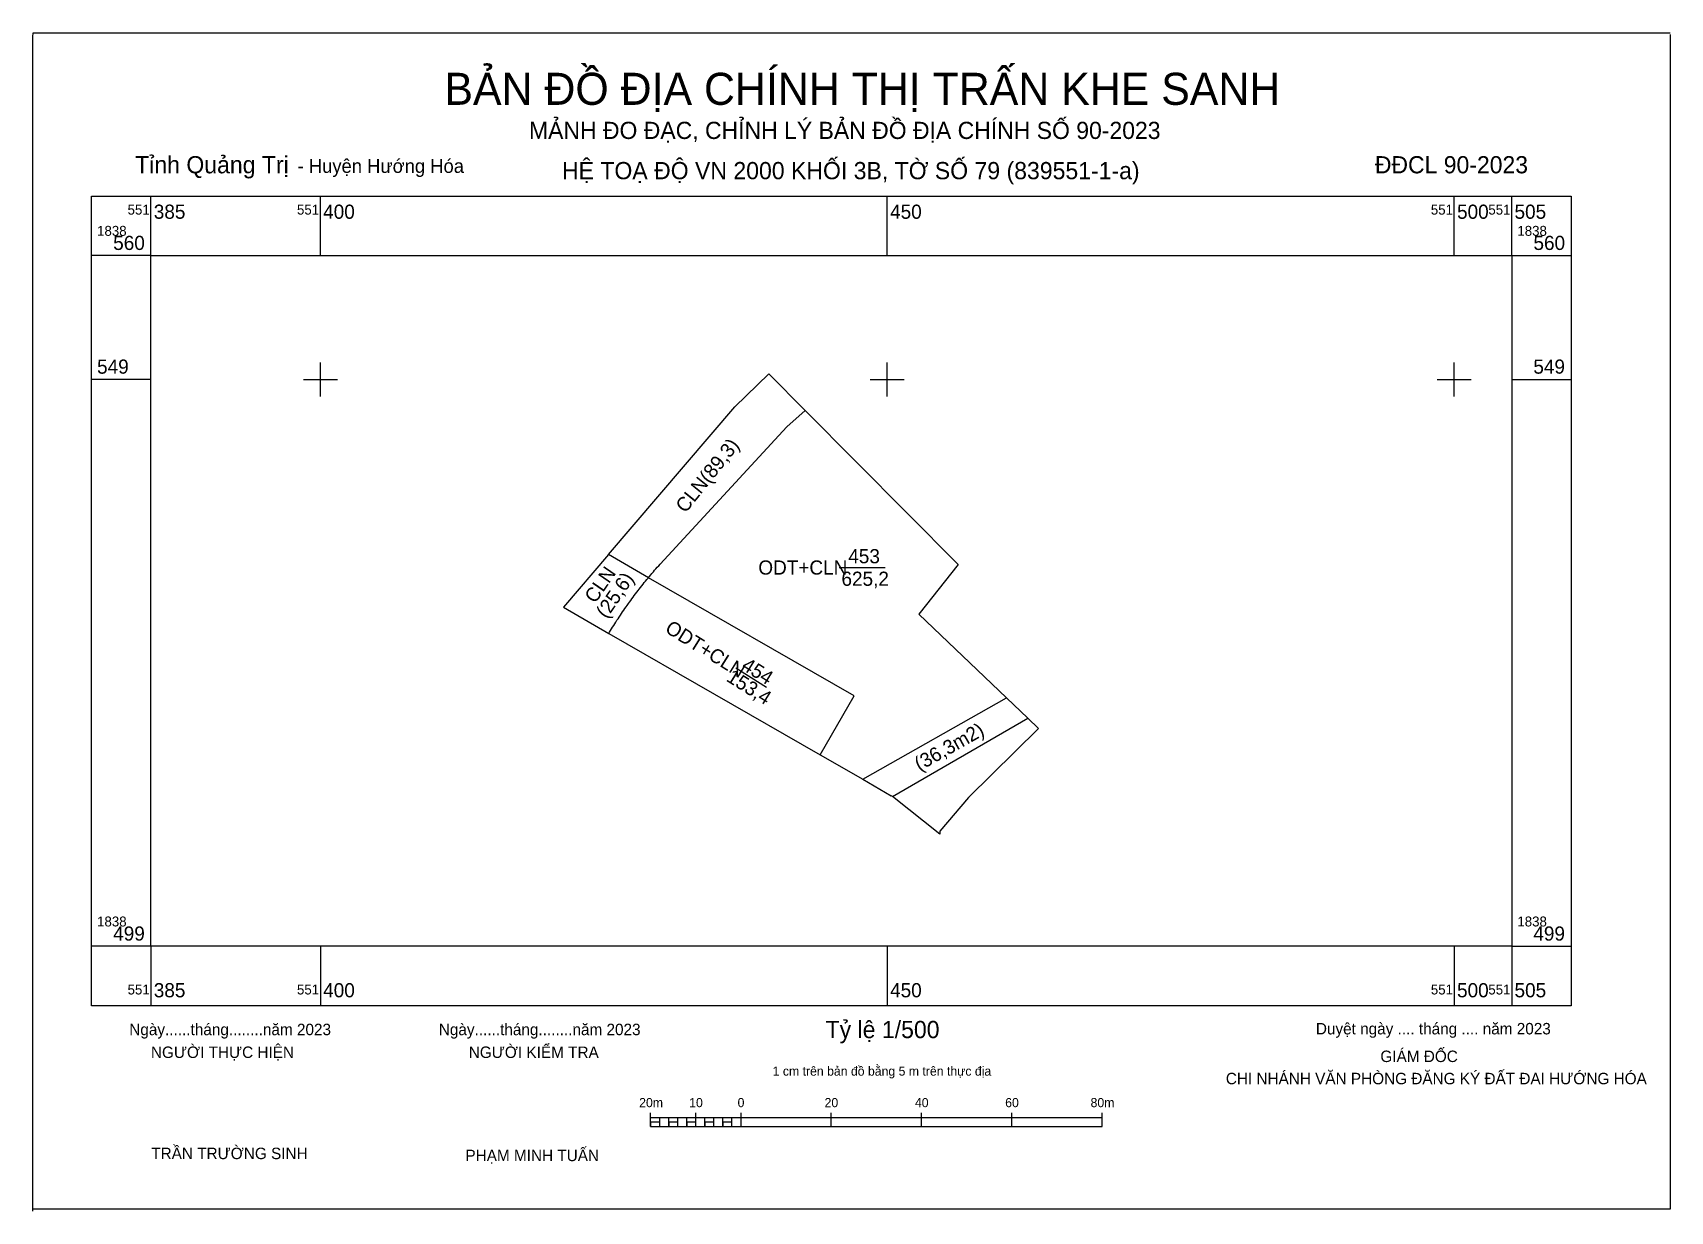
# Model space of a CAD drawing. Extents: x 551375 to 551519, y 1838476 to 1838580.
import ezdxf

# ---------------------------------------------------------------- set-up
doc = ezdxf.new("R2010")
doc.units = 0
for name, color, linetype in [('Level 10', 7, 'Continuous'), ('Level 11', 7, 'Continuous'), ('Level 13', 7, 'Continuous'), ('Level 2', 7, 'Continuous'), ('Level 30', 7, 'Continuous'), ('Level 5', 7, 'Continuous'), ('Level 50', 7, 'Continuous'), ('Level 63', 7, 'Continuous')]:
    doc.layers.add(name, color=color, linetype=linetype)

msp = doc.modelspace()

# ---------------------------------------------------------------- linework, layer by layer
at = {"layer": 'Level 10'}
for points in [[(551425.41, 1838533.79), (551436.55, 1838546.82), (551439.55, 1838549.74), (551442.75, 1838546.51), (551456.24, 1838532.92), (551452.79, 1838528.54), (551460.51, 1838521.16), (551462.39, 1838519.36), (551463.33, 1838518.47), (551457.15, 1838512.37), (551454.65, 1838509.41), (551454.64, 1838509.15), (551450.45, 1838512.46), (551450.35, 1838512.53)], [(551425.41, 1838533.79), (551421.44, 1838529.15), (551425.45, 1838526.85), (551444.09, 1838516.13)], [(551444.09, 1838516.13), (551447.08, 1838521.33), (551428.94, 1838531.76), (551425.41, 1838533.79)], [(551444.09, 1838516.13), (551447.83, 1838513.98), (551450.35, 1838512.53)]]:
    msp.add_lwpolyline(points, dxfattribs=at)
at = {"layer": 'Level 11'}
for p, q in [((551374.64, 1838579.47), (551374.68, 1838579.82)), ((551374.64, 1838475.88), (551374.64, 1838579.47)), ((551374.68, 1838579.82), (551519.05, 1838579.82)), ((551519.05, 1838579.66), (551519.05, 1838476.07)), ((551519.05, 1838476.07), (551374.68, 1838476.07))]:
    msp.add_line(p, q, dxfattribs=at)
at = {"layer": 'Level 13'}
for p, q in [((551445.77, 1838532.66), (551449.8, 1838532.66)), ((551436.63, 1838523.8), (551439.36, 1838522.09))]:
    msp.add_line(p, q, dxfattribs=at)
at = {"layer": 'Level 2'}
for p, q in [((551429.13, 1838483.35), (551429.13, 1838484.56)), ((551429.13, 1838484.16), (551468.94, 1838484.16)), ((551429.93, 1838483.35), (551429.93, 1838484.16)), ((551430.73, 1838483.35), (551430.73, 1838484.16)), ((551431.52, 1838483.35), (551431.52, 1838484.16)), ((551432.32, 1838483.35), (551432.32, 1838484.16)), ((551433.12, 1838483.35), (551433.12, 1838484.56)), ((551433.91, 1838483.35), (551433.91, 1838484.16)), ((551434.71, 1838483.35), (551434.71, 1838484.16)), ((551435.5, 1838483.35), (551435.5, 1838484.16)), ((551436.3, 1838483.35), (551436.3, 1838484.16)), ((551437.1, 1838483.35), (551437.1, 1838484.56)), ((551445.06, 1838483.35), (551445.06, 1838484.56)), ((551453.02, 1838483.35), (551453.02, 1838484.56)), ((551460.98, 1838483.35), (551460.98, 1838484.56)), ((551468.94, 1838483.35), (551468.94, 1838484.56)), ((551429.13, 1838483.35), (551468.94, 1838483.35))]:
    msp.add_line(p, q, dxfattribs=at)
for points in [[(551429.13, 1838483.35), (551429.93, 1838483.35), (551429.93, 1838483.75), (551429.13, 1838483.75)], [(551430.73, 1838483.35), (551431.52, 1838483.35), (551431.52, 1838483.75), (551430.73, 1838483.75)], [(551432.32, 1838483.35), (551433.12, 1838483.35), (551433.12, 1838483.75), (551432.32, 1838483.75)], [(551433.91, 1838483.35), (551434.71, 1838483.35), (551434.71, 1838483.75), (551433.91, 1838483.75)], [(551435.5, 1838483.35), (551436.3, 1838483.35), (551436.3, 1838483.75), (551435.5, 1838483.75)]]:
    msp.add_lwpolyline(points, close=True, dxfattribs=at)
at = {"layer": 'Level 30'}
for p, q in [((551447.83, 1838513.98), (551460.51, 1838521.16)), ((551450.45, 1838512.46), (551462.39, 1838519.36))]:
    msp.add_line(p, q, dxfattribs=at)
at = {"layer": 'Level 50'}
for points in [[(551428.94, 1838531.76), (551429.02, 1838531.87), (551429.14, 1838532), (551429.25, 1838532.14), (551429.37, 1838532.28), (551429.48, 1838532.41), (551429.6, 1838532.54), (551429.72, 1838532.68), (551429.84, 1838532.81), (551429.96, 1838532.95), (551441.15, 1838545.07), (551442.75, 1838546.51), (551442.75, 1838546.51)], [(551425.45, 1838526.85), (551425.5, 1838526.94), (551425.59, 1838527.09), (551425.69, 1838527.24), (551425.78, 1838527.39), (551425.88, 1838527.54), (551425.97, 1838527.7), (551426.07, 1838527.85), (551426.16, 1838528), (551426.26, 1838528.14), (551426.36, 1838528.29), (551426.46, 1838528.44), (551426.56, 1838528.59), (551426.66, 1838528.74), (551426.76, 1838528.89), (551426.86, 1838529.03), (551426.96, 1838529.18), (551427.06, 1838529.32), (551427.17, 1838529.47), (551427.27, 1838529.61), (551427.38, 1838529.76), (551427.48, 1838529.9), (551427.59, 1838530.05), (551427.69, 1838530.19), (551427.8, 1838530.33), (551427.91, 1838530.47), (551428.02, 1838530.62), (551428.13, 1838530.76), (551428.24, 1838530.9), (551428.35, 1838531.04), (551428.46, 1838531.18), (551428.57, 1838531.32), (551428.68, 1838531.45), (551428.79, 1838531.59), (551428.85, 1838531.66), (551428.88, 1838531.7), (551428.91, 1838531.73), (551428.94, 1838531.76)]]:
    msp.add_lwpolyline(points, dxfattribs=at)
at = {"layer": 'Level 63'}
for p, q in [((551385.06, 1838560.16), (551385.06, 1838565.41)), ((551400, 1838560.16), (551400, 1838565.41)), ((551450, 1838560.16), (551450, 1838565.41)), ((551500, 1838560.16), (551500, 1838565.41)), ((551505.07, 1838560.16), (551505.07, 1838565.41)), ((551385.06, 1838560.16), (551379.81, 1838560.16)), ((551505.07, 1838560.16), (551510.32, 1838560.16)), ((551400, 1838547.75), (551400, 1838550.75)), ((551450, 1838547.75), (551450, 1838550.75)), ((551500, 1838547.75), (551500, 1838550.75)), ((551385.06, 1838549.25), (551379.81, 1838549.25)), ((551398.5, 1838549.25), (551401.5, 1838549.25)), ((551448.5, 1838549.25), (551451.5, 1838549.25)), ((551498.5, 1838549.25), (551501.5, 1838549.25)), ((551505.07, 1838549.25), (551510.32, 1838549.25)), ((551385.06, 1838499.25), (551379.81, 1838499.25)), ((551385.06, 1838499.25), (551379.81, 1838499.25)), ((551385.06, 1838499.25), (551385.06, 1838494)), ((551400, 1838499.25), (551400, 1838494)), ((551450, 1838499.25), (551450, 1838494)), ((551500, 1838499.25), (551500, 1838494)), ((551505.07, 1838499.25), (551505.07, 1838494)), ((551505.07, 1838499.25), (551510.32, 1838499.25)), ((551505.07, 1838499.25), (551510.32, 1838499.25))]:
    msp.add_line(p, q, dxfattribs=at)
for points in [[(551379.81, 1838565.41), (551510.32, 1838565.41), (551510.32, 1838494), (551379.81, 1838494), (551379.81, 1838565.41)], [(551385.06, 1838560.16), (551505.07, 1838560.16), (551505.07, 1838499.25), (551385.06, 1838499.25), (551385.06, 1838560.16)]]:
    msp.add_lwpolyline(points, dxfattribs=at)

# ---------------------------------------------------------------- texts
at = {"layer": 'Level 13'}
for s, p in [('ODT+CLN', (551438.63, 1838532.03)), ('453', (551446.56, 1838533.03)), ('625,2', (551445.96, 1838531.04))]:
    msp.add_text(s, height=1.25, dxfattribs=at).set_placement(p)
for s, p in [('ODT+CLN', (551430.31, 1838527.02)), ('454', (551437.06, 1838523.73)), ('153,4', (551435.72, 1838522.7))]:
    msp.add_text(s, height=1.25, rotation=327.9832, dxfattribs=at).set_placement(p)
at = {"layer": 'Level 2'}
for s, height, p in [('BẢN ĐỒ ĐỊA CHÍNH THỊ TRẤN KHE SANH', 2.827, (551410.94, 1838573.46)), ('MẢNH ĐO ĐẠC, CHỈNH LÝ BẢN ĐỒ ĐỊA CHÍNH SỐ 90-2023', 1.5143, (551418.4, 1838570.45)), ('Tỉnh Quảng Trị', 1.5185, (551383.67, 1838567.42)), ('- Huyện Hướng Hóa', 1.2116, (551398, 1838567.46)), ('HỆ TOẠ ĐỘ VN 2000 KHỐI 3B, TỜ SỐ 79 (839551-1-a)', 1.5185, (551421.31, 1838566.9)), (' ĐĐCL 90-2023', 1.5143, (551492.44, 1838567.42)), ('Ngày......tháng........năm 2023', 1.0099, (551383.15, 1838491.41)), ('Ngày......tháng........năm 2023', 1.0099, (551410.45, 1838491.41)), ('Tỷ lệ 1/500', 1.5189, (551444.56, 1838491.15)), ('Duyệt ngày .... tháng .... năm 2023', 1.0099, (551487.8, 1838491.48)), ('NGƯỜI THỰC HIỆN', 1.0099, (551385.06, 1838489.4)), ('NGƯỜI KIỂM TRA', 1.0099, (551413.09, 1838489.4)), ('GIÁM ĐỐC', 1.01, (551493.49, 1838489.04)), ('1 cm trên bản đồ bằng 5 m trên thực địa', 0.8078, (551439.89, 1838487.84)), ('CHI NHÁNH VĂN PHÒNG ĐĂNG KÝ ĐẤT ĐAI HƯỚNG HÓA', 1.0099, (551479.86, 1838487.08)), ('20m', 0.808, (551428.12, 1838485.06)), ('10', 0.808, (551432.53, 1838485.06)), ('0', 0.808, (551436.8, 1838485.06)), ('20', 0.808, (551444.47, 1838485.06)), ('40', 0.808, (551452.44, 1838485.06)), ('60', 0.808, (551460.4, 1838485.06)), ('80m', 0.808, (551467.93, 1838485.06)), ('TRẦN TRƯỜNG SINH', 1.0099, (551385.09, 1838480.48)), ('PHẠM MINH TUẤN', 1.0099, (551412.8, 1838480.3))]:
    msp.add_text(s, height=height, dxfattribs=at).set_placement(p)
at = {"layer": 'Level 5'}
for s, rotation, p in [('CLN(89,3)', 51.2071, (551432.2, 1838537.39)), ('CLN', 55.4812, (551424.24, 1838529.42)), ('(25,6)', 55.4812, (551425.25, 1838528.08)), ('(36,3m2)', 29.2843, (551452.84, 1838514.67))]:
    msp.add_text(s, height=1.25, rotation=rotation, dxfattribs=at).set_placement(p)
at = {"layer": 'Level 63'}
for s, height, p in [('385', 1.25, (551385.31, 1838563.41)), ('400', 1.25, (551400.25, 1838563.41)), ('450', 1.25, (551450.25, 1838563.41)), ('500', 1.25, (551500.25, 1838563.41)), ('505', 1.25, (551505.32, 1838563.41)), ('551', 0.875, (551383, 1838563.78)), ('551', 0.875, (551397.94, 1838563.78)), ('551', 0.875, (551497.94, 1838563.78)), ('551', 0.875, (551503.01, 1838563.78)), ('1838', 0.875, (551380.31, 1838561.91)), ('560', 1.25, (551381.73, 1838560.66)), ('1838', 0.875, (551505.57, 1838561.91)), ('560', 1.25, (551506.99, 1838560.66)), ('549', 1.25, (551380.31, 1838549.75)), ('549', 1.25, (551506.98, 1838549.75)), ('1838', 0.875, (551380.31, 1838501)), ('1838', 0.875, (551380.31, 1838501)), ('1838', 0.875, (551505.57, 1838501)), ('1838', 0.875, (551505.57, 1838501)), ('499', 1.25, (551381.73, 1838499.75)), ('499', 1.25, (551381.73, 1838499.75)), ('499', 1.25, (551506.98, 1838499.75)), ('499', 1.25, (551506.98, 1838499.75)), ('551', 0.875, (551383, 1838495)), ('385', 1.25, (551385.31, 1838494.75)), ('551', 0.875, (551397.94, 1838495)), ('400', 1.25, (551400.25, 1838494.75)), ('450', 1.25, (551450.25, 1838494.75)), ('551', 0.875, (551497.94, 1838495)), ('500', 1.25, (551500.25, 1838494.75)), ('551', 0.875, (551503.01, 1838495)), ('505', 1.25, (551505.32, 1838494.75))]:
    msp.add_text(s, height=height, dxfattribs=at).set_placement(p)

doc.saveas('drawing.dxf')
